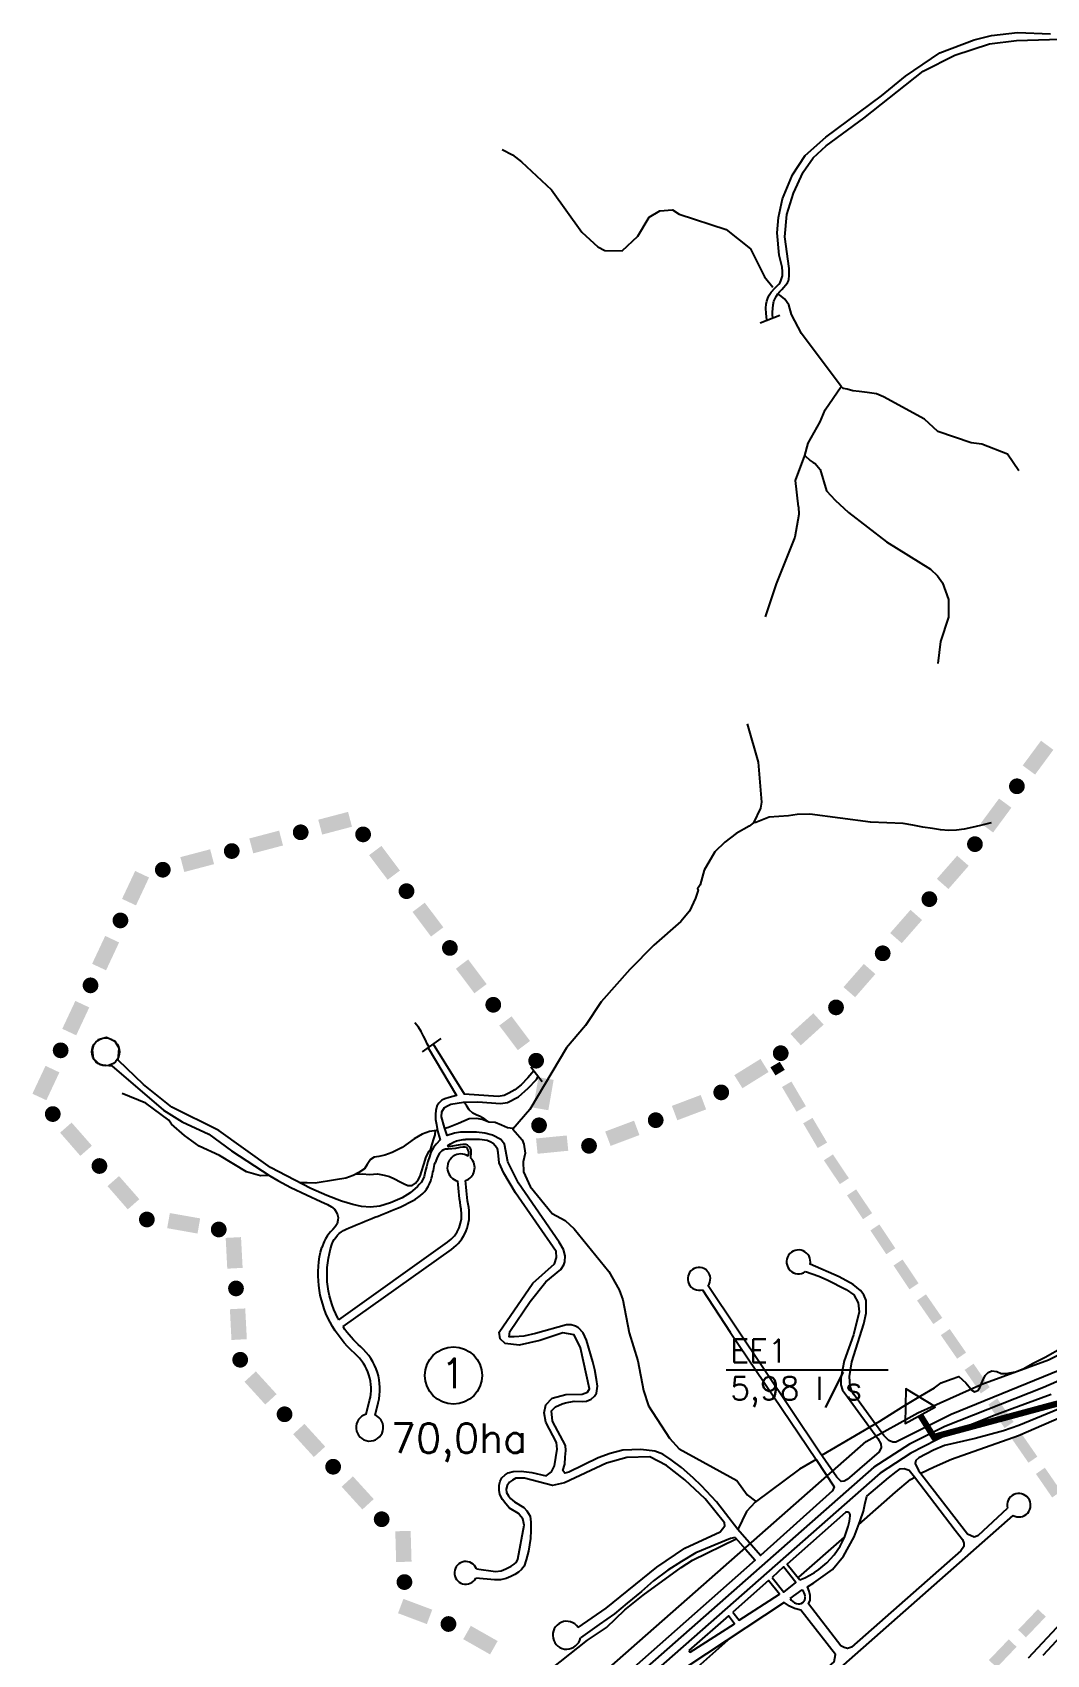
# Model space of a CAD drawing. Extents: x 634485 to 639947, y 7518235 to 7523566.
# Drawn here: x 634485 to 635691, y 7520031 to 7521960 of the extents above; entities that cross this region are included whole.
import ezdxf
from ezdxf.enums import TextEntityAlignment as Align

# ---------------------------------------------------------------- set-up
doc = ezdxf.new("R2010")
doc.units = 0
doc.header["$LTSCALE"] = 80
doc.header["$MEASUREMENT"] = 0
doc.linetypes.add('HIDDEN', pattern=[0.375, 0.25, -0.125])
for name, color, linetype in [('ESTACAO', 5, 'CONTINUOUS'), ('LIMITE-BACIA', 3, 'CONTINUOUS'), ('LIMITE-PROJETO', 1, 'CONTINUOUS'), ('RIO', 4, 'CONTINUOUS'), ('RODOVIA', 1, 'CONTINUOUS'), ('RUA', 7, 'CONTINUOUS'), ('TEXTO', 5, 'CONTINUOUS'), ('TEXTO2', 5, 'CONTINUOUS')]:
    doc.layers.add(name, color=color, linetype=linetype)
doc.styles.get("Standard").update_dxf_attribs({"font": 'ROMANSBR.shx', "height": 3})

# ---------------------------------------------------------------- blocks, each defined once
blk = doc.blocks.new('R')
at = {"layer": 'LIMITE-PROJETO', "const_width": 18.7}
blk.add_lwpolyline([(-75.2, 0.3, 1), (-93.9, 0.4, 1)], format="xyb", close=True, dxfattribs=at)
at = {"layer": 'LIMITE-PROJETO'}
blk.add_solid([(36.9, 17.7), (36.6, -18.8), (-36.4, 18.3), (-36.6, -18.3)], dxfattribs=at)
blk = doc.blocks.new('R1')
at = {"layer": 'LIMITE-BACIA', "xscale": 0.5, "yscale": 0.5, "zscale": 0.5}
blk.add_blockref('R', (0, 0.3), dxfattribs=at)

msp = doc.modelspace()

# ---------------------------------------------------------------- linework, layer by layer
at = {"layer": 'ESTACAO', "linetype": 'HIDDEN', "const_width": 7.5, "flags": 128}
msp.add_lwpolyline([(635540.9, 7520315.8), (635557, 7520290), (635701.9, 7520329.1), (635755.8, 7520340.2), (635789.3, 7520342.8), (635823, 7520341.4), (635849.5, 7520338.7), (635898.9, 7520323.1), (635927.5, 7520316.8), (635949.4, 7520316.4), (635962.4, 7520323.9), (635968.4, 7520332.8), (635969.5, 7520348.7), (635964.7, 7520383.7), (635967.3, 7520401.7), (635971.7, 7520413), (635985.1, 7520420.4), (635985.1, 7520420.4), (635985.1, 7520420.4), (636000.7, 7520413.7), (636018.2, 7520394), (636032.7, 7520370.7), (636042.7, 7520362.5), (636068.3, 7520357.3), (636102.9, 7520356.9), (636151.5, 7520360.9), (636169.8, 7520367.5), (636192.1, 7520379.2), (636232.5, 7520410.2), (636256.9, 7520433.7), (636312.7, 7520499), (636361.5, 7520563.7), (636378.6, 7520586), (636389, 7520598.3), (636414.7, 7520620.9), (636444.2, 7520642.1), (636469, 7520653.4), (636493.1, 7520664), (636517.9, 7520679), (636542.1, 7520695.6), (636582.9, 7520731.7)], dxfattribs=at)
at = {"layer": 'ESTACAO'}
msp.add_lwpolyline([(635558.9, 7520325.7), (635523.8, 7520347.1), (635522.8, 7520305.9)], close=True, dxfattribs=at)
at = {"layer": 'LIMITE-BACIA'}
for points in [[(635379.8, 7520726.5), (635368.7, 7520719.9), (635373.8, 7520736.1), (635362.7, 7520729.5)], [(635404.9, 7520683.3), (635393.8, 7520676.7), (635387.7, 7520712.6), (635376.5, 7520706.1)], [(635430.1, 7520640.1), (635419, 7520633.5), (635412.8, 7520669.4), (635401.7, 7520662.9)], [(635456, 7520597.7), (635445.3, 7520590.6), (635437, 7520626), (635426.3, 7520618.9)], [(635483.6, 7520556.1), (635472.9, 7520548.9), (635464.7, 7520584.4), (635453.9, 7520577.2)], [(635511.2, 7520514.4), (635500.5, 7520507.2), (635492.3, 7520542.7), (635481.6, 7520535.5)], [(635538.9, 7520472.7), (635528.1, 7520465.5), (635519.9, 7520501), (635509.2, 7520493.8)], [(635567.1, 7520431.6), (635556.5, 7520424.2), (635547.7, 7520459.6), (635537.1, 7520452.2)], [(635595.4, 7520390.3), (635584.8, 7520383), (635576, 7520418.3), (635565.4, 7520411)], [(635623.6, 7520349.1), (635613, 7520341.8), (635604.3, 7520377.1), (635593.7, 7520369.7)], [(635651.9, 7520307.9), (635641.3, 7520300.5), (635632.5, 7520335.8), (635621.9, 7520328.5)], [(635680.2, 7520266.6), (635669.6, 7520259.3), (635660.8, 7520294.6), (635650.2, 7520287.3)], [(635708.4, 7520225.4), (635697.8, 7520218), (635689.1, 7520253.4), (635678.5, 7520246)], [(635666.7, 7520051.7), (635657.3, 7520060.6), (635690.2, 7520076.3), (635680.9, 7520085.2)], [(635631.9, 7520015.7), (635622.6, 7520024.7), (635655.5, 7520040.4), (635646.2, 7520049.3)]]:
    msp.add_solid(points, dxfattribs=at)
at = {"layer": 'LIMITE-PROJETO', "const_width": 9.35}
for points in [[(635083.3, 7520732.8, 1), (635084.9, 7520742, 1)], [(634511.2, 7520678.2, 1), (634507.2, 7520669.7, 1)], [(635092.2, 7520661, 1), (635082.9, 7520660.1, 1)]]:
    msp.add_lwpolyline(points, format="xyb", close=True, dxfattribs=at)
at = {"layer": 'LIMITE-PROJETO'}
for points in [[(634500.6, 7520731.3), (634517.1, 7520723.5), (634485, 7520698.1), (634501.6, 7520690.4)], [(635098.6, 7520678.5), (635080.6, 7520681.6), (635104.9, 7520714.6), (635086.9, 7520717.7)], [(635120.5, 7520648.5), (635122.3, 7520630.3), (635084, 7520644.9), (635085.8, 7520626.7)], [(634997.4, 7520049.5), (635006.4, 7520065.4), (635029.3, 7520031.4), (635038.3, 7520047.3)]]:
    msp.add_solid(points, dxfattribs=at)
at = {"layer": 'RIO'}
for points in [[(635043.8, 7521821), (635055.8, 7521814.7), (635066.8, 7521806.3), (635102.5, 7521772.8), (635138.6, 7521722.6), (635157.3, 7521705.2), (635165.7, 7521700.8), (635186.5, 7521700.5), (635205, 7521717.9), (635218.5, 7521740.3), (635231.2, 7521748), (635246.2, 7521749.2), (635254, 7521744.1), (635310.1, 7521725.7), (635339.2, 7521702.8), (635355.6, 7521669.5), (635365.4, 7521657.1)], [(635396.3, 7521396), (635392.7, 7521427.5), (635403.5, 7521457.2), (635407.7, 7521471.8), (635421.9, 7521496.9), (635427.8, 7521511.3), (635446.7, 7521539.1), (635399.6, 7521602.3), (635387.8, 7521624.9), (635384.6, 7521636.3), (635380, 7521642.8), (635375.6, 7521646.6), (635371.7, 7521649.2)], [(635658.2, 7521438.9), (635644.7, 7521458.6), (635614.3, 7521470.4), (635601.4, 7521472.3), (635561.7, 7521485.4), (635546, 7521500.2), (635497.2, 7521526.9), (635488.7, 7521530.3), (635477.6, 7521532), (635468.2, 7521533.3), (635460.9, 7521533.9), (635453.8, 7521535.9), (635449.5, 7521536.8), (635446.7, 7521539.1)], [(635403.5, 7521457.2), (635409.9, 7521451), (635413.5, 7521448.7), (635416.1, 7521447.5), (635421.9, 7521440.2), (635429.3, 7521415.2), (635439.8, 7521404), (635455.5, 7521389.4), (635500.8, 7521354.5), (635553.3, 7521321.7), (635561.6, 7521314.1), (635567.2, 7521305.7), (635574.7, 7521286), (635574.6, 7521264.7), (635564.9, 7521235.8), (635561.9, 7521209.8)], [(635396.3, 7521396), (635396.5, 7521386.7), (635391.7, 7521360.1), (635369.6, 7521304.3), (635356.6, 7521265.3)], [(635334.9, 7521137.8), (635348.3, 7521092.3), (635352.2, 7521044.7), (635351.1, 7521037.6), (635342.4, 7521020.2)], [(634957, 7520753.6), (634954.5, 7520757.3), (634952.5, 7520762.2), (634950.1, 7520766.7), (634947.5, 7520772.3), (634944.1, 7520777.2), (634940, 7520782.3)], [(635027.3, 7520664.6), (635023, 7520667.9), (635017.6, 7520670.9), (635012.8, 7520673.1), (635008.7, 7520674.9), (635004.3, 7520679), (635001.5, 7520683.5), (634998.6, 7520687.9)], [(634869.4, 7520602.5), (634877.5, 7520602.9), (634885.9, 7520601.9), (634895.5, 7520602.7), (634903.2, 7520601.2), (634909.6, 7520599.8), (634915.6, 7520597), (634922.4, 7520593.2), (634927, 7520590.8), (634931.5, 7520589), (634936.8, 7520589), (634940.5, 7520591.6), (634943.7, 7520595.6), (634946.1, 7520600.2), (634947.6, 7520605.2), (634950.7, 7520614.1), (634953.2, 7520622.9), (634957, 7520629.7), (634958.8, 7520632.7), (634960.5, 7520638.2), (634962.5, 7520644.4), (634964, 7520649.3), (634964.4, 7520654.3)], [(635423.7, 7520268.2), (635493, 7520308.7), (635519.9, 7520325.9), (635541.7, 7520338.9), (635557.9, 7520348.3), (635565.7, 7520354.5), (635577.5, 7520358.8), (635586.8, 7520361.9), (635595.3, 7520354.3), (635599, 7520349.7), (635602.3, 7520345.5), (635605.4, 7520343.7), (635609.3, 7520345.2), (635611.6, 7520348.7), (635614.9, 7520356.3), (635618, 7520363), (635621.7, 7520366.8), (635626.2, 7520368.7), (635631.8, 7520368), (635637.1, 7520365.5), (635643.2, 7520365.3), (635654.3, 7520367.3), (635663.2, 7520371), (635674.3, 7520377.2), (635689.3, 7520384.9), (635710.5, 7520396.6)]]:
    msp.add_lwpolyline(points, dxfattribs=at)
at = {"layer": 'RIO', "linetype": 'CONTINUOUS'}
for points in [[(635625.2, 7521020.1), (635612.6, 7521017), (635602.2, 7521014.7), (635593.1, 7521012.9), (635584.1, 7521011.7), (635574.9, 7521011.2), (635564.8, 7521011.9), (635555.4, 7521013.5), (635544.1, 7521015), (635532.2, 7521017.4), (635520.7, 7521019.6), (635481.9, 7521021.2), (635409.6, 7521030.5), (635394.7, 7521030.1), (635384.2, 7521028.4), (635361.3, 7521027.1), (635345.3, 7521020.6), (635342.4, 7521020.2), (635337.5, 7521016.1), (635321.9, 7521007.5), (635308.4, 7520997.4), (635296.8, 7520985.9), (635283.9, 7520963.9), (635279.1, 7520946.4), (635275.8, 7520941.6), (635276.8, 7520940.3), (635273.6, 7520930.8), (635266.6, 7520915.1), (635256, 7520902.9), (635223.9, 7520874.9), (635195.5, 7520846), (635161.4, 7520807.5), (635142.8, 7520779.1), (635120.1, 7520752.8), (635076.6, 7520679.2), (635056.4, 7520656), (635067.6, 7520643.4), (635069.5, 7520638.3), (635071.2, 7520627.4), (635068.7, 7520617.2), (635069, 7520605.2), (635076.9, 7520587.8), (635103.3, 7520555.8), (635118.7, 7520547.5), (635129.5, 7520537.6), (635170.6, 7520486.8), (635182.7, 7520464.8), (635187, 7520453), (635194.7, 7520413.9), (635205.1, 7520380.4), (635211.8, 7520345.3), (635217.7, 7520327), (635242.5, 7520288.4), (635254.1, 7520275.7), (635322.8, 7520238.3), (635335.1, 7520221.2), (635345, 7520213.5)], [(634765, 7520601), (634756.2, 7520600.6), (634739.6, 7520605.2), (634707.5, 7520624.7), (634683.4, 7520635.9), (634665.9, 7520648.3), (634650.4, 7520661.8), (634647.4, 7520666.6), (634619.9, 7520686.8), (634591.7, 7520698.5)], [(635056.2, 7520656.7), (635050, 7520657.4), (635042.9, 7520660.6), (635035.5, 7520664), (635027.7, 7520664.4), (635019.8, 7520667.4), (635013.2, 7520668.7), (635004.3, 7520668.2), (634991.7, 7520662.9), (634979.7, 7520658), (634975.3, 7520656.9)], [(634966.8, 7520654.7), (634965.7, 7520654.4), (634957.3, 7520653.3), (634948.6, 7520650.2), (634939.1, 7520644.5), (634924.9, 7520634.2), (634912.8, 7520628.3), (634904.1, 7520625.2), (634897.1, 7520623.4), (634891.3, 7520622.5), (634886.9, 7520619.9), (634883.1, 7520614.1), (634879.8, 7520608.8), (634873.1, 7520604.3), (634866.5, 7520601), (634857.8, 7520597.8), (634845.6, 7520595.6), (634821.1, 7520591.8), (634811.9, 7520592.1), (634803.2, 7520592.2)], [(635417.2, 7520263.1), (635397.4, 7520251.8), (635344.4, 7520212.4), (635334.4, 7520201.3), (635323.9, 7520179.8)], [(634886.8, 7519753.2), (634929.4, 7519793.2), (634941.3, 7519806.9), (634947.7, 7519817), (634954.8, 7519829.4), (634959.9, 7519841), (634966.7, 7519850.6), (634974.5, 7519861), (634985.2, 7519872), (634998.1, 7519885.6), (635018.4, 7519906.8), (635044.8, 7519938.4), (635066, 7519979), (635080.1, 7519996.9), (635145.2, 7520048.5), (635167.6, 7520063.4), (635189.7, 7520084.4), (635211.3, 7520101.7), (635256.6, 7520134.9), (635269.9, 7520143.6), (635322.1, 7520168.8)]]:
    msp.add_lwpolyline(points, dxfattribs=at)
at = {"layer": 'RODOVIA', "linetype": 'CONTINUOUS'}
for points in [[(635727.6, 7520366.3), (635687.6, 7520348.6), (635570.1, 7520302.5), (635528, 7520281.4), (635485.9, 7520254.1), (634896.5, 7519735.3)], [(635696.8, 7520340.4), (635665.4, 7520329), (635632, 7520316.7), (635576.1, 7520294.6), (635529.7, 7520270.7), (635493.3, 7520246.9), (634902.6, 7519727.4)]]:
    msp.add_lwpolyline(points, dxfattribs=at)
at = {"layer": 'RUA'}
for p, q in [((635350.6, 7521614.6), (635374.1, 7521623.8)), ((635077.6, 7520730), (635091.4, 7520712.6))]:
    msp.add_line(p, q, dxfattribs=at)
for points in [[(635358.4, 7521618.4), (635357.5, 7521625.8), (635357.1, 7521632.3), (635357.8, 7521636.8), (635358.5, 7521640.4), (635359.8, 7521644.1), (635361.4, 7521647.6), (635363.8, 7521651.4), (635368.3, 7521656.5), (635372.9, 7521660.6), (635374.4, 7521662.6), (635375.2, 7521664.9), (635376.4, 7521668.4), (635376.9, 7521670.6), (635377, 7521673.1), (635377.1, 7521675.7), (635376.5, 7521681), (635373, 7521695.1), (635370.8, 7521721.7), (635372.2, 7521739.9), (635377.2, 7521762.2), (635388.8, 7521790.8), (635403.9, 7521813.9), (635428.7, 7521835.7), (635494.9, 7521884.8), (635523.5, 7521908.3), (635564.4, 7521935.8), (635605.2, 7521951.3), (635625.7, 7521956.5), (635656.4, 7521960.1), (635695.8, 7521958.3)], [(635365.7, 7521620.7), (635365.2, 7521624.4), (635365.1, 7521627.6), (635365.4, 7521631.7), (635365.9, 7521636.2), (635366.7, 7521640.4), (635367.9, 7521643.1), (635369.5, 7521646), (635371.7, 7521649.4), (635373.6, 7521651.7), (635376.2, 7521654.6), (635382.9, 7521662.2), (635384.1, 7521664.8), (635384.7, 7521666.9), (635385.2, 7521670.8), (635385.1, 7521679.5), (635379.7, 7521716.9), (635382.1, 7521743.7), (635390.2, 7521768.9), (635401.5, 7521793.9), (635413.7, 7521811.1), (635429.2, 7521825.4), (635473.8, 7521858.3), (635544.4, 7521914.2), (635581.9, 7521933.1), (635623.3, 7521946.7), (635655.4, 7521950.6), (635707.8, 7521952)], [(634881, 7519760.4), (635045.3, 7519904.9), (635273.6, 7520105.9), (635476.7, 7520284.5), (635538.2, 7520318.8), (635614.2, 7520352.9), (635693.4, 7520381.8), (635743.9, 7520406.6), (635797.4, 7520437.1), (635863.6, 7520479.4), (635946.4, 7520540), (636053.5, 7520625.6), (636115.6, 7520681.5), (636189.8, 7520748.7), (636274.1, 7520825.6), (636368.3, 7520910.3)], [(634948.9, 7520748), (634971.1, 7520763.6)], [(635081.3, 7520725.3), (635074.3, 7520717.2), (635066.2, 7520708.8), (635058.7, 7520702.9), (635051.5, 7520698.9), (635046.2, 7520696.2), (635038.9, 7520694.9), (634998.7, 7520697.4), (634961.8, 7520757.4)], [(634955.6, 7520752.5), (634989.3, 7520696), (634980.8, 7520693.8), (634975.3, 7520692.1), (634972.1, 7520690.3), (634968.3, 7520687), (634966, 7520683.2), (634964.6, 7520678.3), (634964.3, 7520673.9), (634964.4, 7520667.5), (634965.4, 7520661.4), (634966.5, 7520656.2), (634967.6, 7520651.4), (634970.1, 7520643.2)], [(635281.8, 7520465.1), (635314.8, 7520414.7), (635417.2, 7520263.1), (635438.5, 7520230.6), (635436.5, 7520225.9), (635350.8, 7520149.1), (635323.9, 7520179.8), (635298.5, 7520212.9), (635280.8, 7520231.8), (635271, 7520241.4), (635257, 7520253.8), (635244.8, 7520262.7), (635234.9, 7520269.6), (635225.4, 7520273.2), (635208.7, 7520275.2), (635187.3, 7520274.2), (635172.2, 7520270.4), (635157.7, 7520265.3), (635123.1, 7520248.2), (635118.2, 7520247.1), (635115.9, 7520250.2), (635118.2, 7520257.7), (635118.8, 7520265.9), (635119.4, 7520274), (635119, 7520280), (635103.5, 7520308.8), (635102.5, 7520321), (635107, 7520325.9), (635115.2, 7520329.5), (635118.9, 7520330.5), (635129.4, 7520332.5), (635139.7, 7520332), (635144.1, 7520332.6), (635149.5, 7520335), (635153.4, 7520338.6), (635155.8, 7520342), (635156.9, 7520350.3), (635155.7, 7520358.3), (635153.8, 7520369.6), (635151.7, 7520379.4), (635144.1, 7520405.1), (635140, 7520413.7), (635134.6, 7520419.7), (635130.9, 7520421.9), (635125.8, 7520423.5), (635120.1, 7520423.5), (635083.4, 7520413), (635069.5, 7520409.7), (635058, 7520408.9), (635052, 7520409.1), (635052.7, 7520415.5), (635076.8, 7520451), (635095.7, 7520474.5), (635113.6, 7520489.2), (635116.9, 7520494.5), (635118.4, 7520498.3), (635118.6, 7520505.4), (635116.5, 7520512.8), (635111.6, 7520521.5), (635063, 7520591.8), (635050.4, 7520617.2), (635046.5, 7520638.1), (635042, 7520643.8), (635032.1, 7520649), (635023, 7520651.1), (635013.1, 7520652.4), (635002.2, 7520652.6), (634994.3, 7520652.5), (634987, 7520651.3), (634978.4, 7520648.5), (634975, 7520657.8), (634971.7, 7520670.7), (634972.1, 7520676.6), (634975.2, 7520681.6), (634978.7, 7520683.7), (634982.5, 7520685.6), (634997.7, 7520687.9), (635014.6, 7520688.4), (635041.8, 7520686.6), (635050, 7520687.7), (635063.3, 7520694.5), (635074.6, 7520704.7), (635084.4, 7520715), (635086.6, 7520718.6)], [(634970.1, 7520643.2), (634965.1, 7520638.1), (634961.9, 7520634.1), (634959, 7520628.8), (634957.1, 7520623.1), (634955.4, 7520617.7), (634953.5, 7520611), (634952.3, 7520605.5), (634950.8, 7520599.8), (634949.3, 7520596), (634947.4, 7520592.6), (634945, 7520590), (634942.9, 7520587.9)], [(635006.5, 7520621.5), (635007, 7520628.8), (635006.7, 7520631.1), (635006, 7520633), (635004.6, 7520634.9), (635002.6, 7520636.8), (635000.4, 7520637.6), (634997.1, 7520637.8), (634993.8, 7520637.4), (634979.8, 7520635.1), (634979.1, 7520636.4), (634982.1, 7520638.6), (634985.7, 7520640.5), (634989.4, 7520642), (634993.4, 7520642.9), (634997.4, 7520643.6), (635000.2, 7520643.8)], [(635013.1, 7520133.2), (635035.7, 7520129.8), (635042.3, 7520130.6), (635047.9, 7520133.2), (635054.2, 7520136.3), (635058.1, 7520138.6), (635060.6, 7520141.2), (635062.5, 7520144.8), (635069.8, 7520185), (635069.1, 7520189.2), (635068.1, 7520192.8), (635065.9, 7520195.5), (635063, 7520198.8), (635052.4, 7520205.3), (635047.9, 7520210.4), (635044.1, 7520215.6), (635041.1, 7520221.5), (635040, 7520226.9), (635040.2, 7520232.5), (635041.3, 7520237.6), (635043.3, 7520241.2), (635047.1, 7520244.8), (635050.9, 7520247.2), (635056.8, 7520249.1), (635066.2, 7520249.4), (635079.1, 7520247.8), (635096.1, 7520243.8), (635102.2, 7520248.7), (635105.9, 7520255.5), (635109, 7520275.6), (635108.4, 7520283.3), (635095.5, 7520307.6), (635093.7, 7520318.5), (635095.7, 7520328), (635103.1, 7520336.2), (635119.6, 7520340.6), (635138.8, 7520340.8), (635145, 7520343.1), (635147.5, 7520347.4), (635136.9, 7520395.8), (635129.2, 7520411.3), (635115.8, 7520413.8), (635088.6, 7520404.6), (635064.1, 7520399.3), (635047.2, 7520401.2), (635041.2, 7520406.7), (635040.3, 7520414.4), (635080.1, 7520472.9), (635106, 7520495.9), (635108.4, 7520503.4), (635107.8, 7520510.6), (635059.4, 7520580.4), (635045.8, 7520603.6), (635040.2, 7520616.1), (635039, 7520628.1), (635038, 7520632.4), (635035.5, 7520636.1), (635033.1, 7520638.9), (635030.4, 7520640.6), (635025.8, 7520642.4), (635016.7, 7520643.5), (635000.2, 7520643.8)], [(635003.4, 7520624), (635003.9, 7520626.6), (635003.9, 7520629), (635003.3, 7520630.9), (635002.5, 7520632.4), (635001.1, 7520634), (634999.6, 7520634.5), (634997.1, 7520634.6), (634993.2, 7520634.3), (634988.3, 7520633.1), (634983.7, 7520632.5), (634979.6, 7520632.1), (634976.1, 7520632), (634973.9, 7520631.5), (634971.8, 7520630.1), (634969.3, 7520627.3), (634967.7, 7520624.5), (634965.8, 7520621.2), (634963.9, 7520616.1)], [(634767.2, 7520600.4), (634777, 7520595.1), (634792.2, 7520586.7), (634810.9, 7520577.8), (634828.1, 7520570.1), (634836, 7520566.5), (634840.8, 7520563.7), (634844.1, 7520560.9), (634846.4, 7520557.7), (634847.9, 7520554.3), (634848.5, 7520551.1), (634848.4, 7520547.6), (634847.4, 7520543.5), (634845.1, 7520539.9), (634842.4, 7520536.6), (634839.7, 7520533.9), (634837.5, 7520531.7), (634835.4, 7520528.9), (634833.5, 7520525.6), (634832, 7520522.5), (634829.1, 7520515.3)], [(635404.3, 7520486.6), (635420.3, 7520481.2), (635430.4, 7520476.7), (635453, 7520465.3), (635462.1, 7520458.9), (635467.2, 7520449.6), (635468.1, 7520438.7), (635461.6, 7520411.5), (635450.5, 7520380.6), (635446.4, 7520360), (635446.6, 7520352.1), (635448.6, 7520345.5), (635454.2, 7520337.7), (635490.5, 7520288.1), (635494, 7520281.9), (635494.3, 7520277.4), (635492.1, 7520272.1), (635454.1, 7520239.2), (635450.3, 7520237.5), (635446.7, 7520237.2), (635441.6, 7520242.1), (635421.2, 7520271.9), (635288.5, 7520469.8)], [(635706.9, 7520369.3), (635577.7, 7520316.6), (635512, 7520283.9), (635508.2, 7520283.6), (635503.4, 7520285.9), (635497.8, 7520291.7), (635485.3, 7520308.3), (635462.3, 7520339.9), (635459.6, 7520344.6), (635457.4, 7520350.5), (635456.6, 7520362), (635459.7, 7520379.2), (635473.7, 7520424.6), (635476.5, 7520437.2), (635476.7, 7520443.3), (635476.4, 7520452.4), (635474, 7520458.9), (635469.9, 7520464.1), (635461.1, 7520471.2), (635444.5, 7520480.4), (635410, 7520495.3)], [(635757.3, 7520334.7), (635657.9, 7520291.3), (635577.9, 7520263.3), (635557.5, 7520253.9), (635541.6, 7520246.6)], [(635712, 7520325.8), (635658.2, 7520303.5), (635639.8, 7520297.1), (635606.2, 7520288.3), (635569.9, 7520279.8), (635556.6, 7520274.3), (635539.3, 7520265.2), (635535.8, 7520262.1), (635534.8, 7520258.4), (635538.9, 7520250.1), (635597, 7520174.8), (635605.2, 7520171.4), (635610, 7520173.1), (635644.7, 7520205.4)], [(635134.1, 7520063.5), (635167.2, 7520086.5), (635227.5, 7520135), (635261.1, 7520157.6), (635302.9, 7520177.1), (635308.6, 7520184.3), (635308, 7520187.7), (635285.1, 7520216.3), (635261, 7520239), (635239.1, 7520256.1), (635219.4, 7520266.4), (635192, 7520265.7), (635167.8, 7520258.9), (635118, 7520235.3), (635103.5, 7520232.3), (635070.3, 7520241), (635064.6, 7520241.1), (635060, 7520240.8), (635056, 7520238.7), (635052.3, 7520236.3), (635049.8, 7520232.4), (635048.3, 7520228), (635049, 7520224), (635051.1, 7520220), (635053.4, 7520216.7), (635058.2, 7520212.9), (635069.6, 7520206.1), (635073.1, 7520202), (635076.8, 7520195.7), (635077.8, 7520188.6), (635077.8, 7520178.8), (635077.2, 7520169.1), (635075.1, 7520154.3), (635072.4, 7520144), (635070, 7520136.5), (635066.7, 7520132.4), (635063.2, 7520129.3), (635058.9, 7520126.6), (635054, 7520123.9), (635048.4, 7520121.6), (635041.6, 7520119.9), (635034.4, 7520119.9), (635012.3, 7520122)], [(635669.7, 7520027.3), (635709.1, 7520069.3), (635754.9, 7520122.3), (635787.6, 7520153.8), (635813.6, 7520176.4), (635851.5, 7520203.8), (635896.9, 7520230.4), (635926.7, 7520243.7), (635975.5, 7520258.8), (636000, 7520262.3), (636019.4, 7520261.1), (636049.7, 7520255.6), (636077.7, 7520244.6), (636098.2, 7520233.5), (636114, 7520222.3), (636132.2, 7520205.2), (636148.3, 7520183.7), (636159.7, 7520161.9)], [(635469.5, 7520190.4), (635473.6, 7520201.9), (635475.2, 7520209.6), (635477.4, 7520219.7), (635503.1, 7520241.4), (635512.2, 7520248.5), (635517.2, 7520251.9), (635521.9, 7520252.4), (635527.8, 7520250.6), (635534.2, 7520242.6), (635582.5, 7520179.2), (635591.2, 7520168.2), (635592.8, 7520163.7), (635592.7, 7520159.8), (635589.1, 7520154.7), (635459, 7520040.2), (635454.5, 7520038.5), (635450.4, 7520039.7), (635446.3, 7520041.6), (635408.2, 7520091.4), (635409.8, 7520095.8), (635409.8, 7520101.5), (635408.9, 7520106.6), (635406.7, 7520111.9), (635414.4, 7520116.7), (635425.6, 7520124.3), (635436.5, 7520132.5), (635449.7, 7520148.4), (635462.4, 7520171.3), (635469.5, 7520190.4)], [(635467.7, 7520185.7), (635511.6, 7520224.4), (635529.4, 7520239.3), (635534.6, 7520242)], [(636047.2, 7520244.2), (636033.6, 7520246.6), (636016.9, 7520248.6), (635995.8, 7520249.6), (635976.8, 7520248), (635959, 7520244.9), (635941.4, 7520239.4), (635919.1, 7520230.2), (635900.1, 7520221.1), (635878.1, 7520209.5), (635857.7, 7520196.8), (635839.3, 7520183.9), (635823.2, 7520171.1), (635808.1, 7520159.2), (635788.7, 7520142.2), (635767.4, 7520121.1), (635743.6, 7520094.6), (635724.4, 7520071), (635707.6, 7520052.6), (635686.6, 7520030.1)], [(635651.2, 7520196.7), (635184.4, 7519785)], [(635451.9, 7520200.2), (635382.7, 7520138.9), (635397.6, 7520120.1)], [(635320.6, 7520170.4), (635332.9, 7520156.5), (635344.7, 7520143.6), (634891, 7519742.4)], [(635320.6, 7520170.4), (635315.1, 7520169.4), (635273.9, 7520152.2), (635256.9, 7520142), (635240.6, 7520131.6), (635223.6, 7520119), (635209.4, 7520106.1), (635192.2, 7520092.5), (635177.1, 7520079.7), (635159.1, 7520067.1), (635136.7, 7520051.1)], [(635396.7, 7520123.2), (635450.7, 7520170.8)], [(635317.9, 7520081.8), (635325.7, 7520072), (635373.5, 7520102.9), (635360.4, 7520119.4), (635317.9, 7520081.8)], [(635364.8, 7520122.8), (635378.5, 7520105.5), (635393, 7520117), (635378.4, 7520135.5), (635364.8, 7520122.8)], [(635386.1, 7520097.9), (635400.6, 7520108)], [(635265.8, 7520036.1), (635267.3, 7520034.2), (635320.1, 7520067.7), (635312.7, 7520077.1), (635265.8, 7520036.1)], [(635315.4, 7520051.1), (635168.9, 7519921.2)]]:
    msp.add_lwpolyline(points, dxfattribs=at)
at = {"layer": 'RUA', "linetype": 'CONTINUOUS'}
msp.add_lwpolyline([(634942.9, 7520587.9), (634934.2, 7520580.1), (634924.7, 7520574.5), (634911, 7520568.3), (634898.1, 7520564.5), (634887, 7520563.2), (634876.2, 7520564), (634866, 7520566.2), (634852.5, 7520570.3), (634835.1, 7520577), (634816.3, 7520585.5), (634768.3, 7520610.3), (634706.6, 7520654.4), (634650.7, 7520682.2), (634617.3, 7520709), (634587.1, 7520738.2), (634588.2, 7520752.3), (634583.3, 7520760.2), (634573.3, 7520764.9), (634563.4, 7520762.3), (634557.8, 7520756.1), (634555.9, 7520750.4), (634557.4, 7520740.2), (634565.2, 7520733), (634579.4, 7520731.4), (634640.8, 7520678.6), (634663.2, 7520664.8), (634695, 7520650), (634721.6, 7520630.2), (634767.2, 7520600.4)], dxfattribs=at)
at = {"layer": 'RUA'}
for points in [[(634849.4, 7520429.4, -0.004852), (634848.3, 7520431.4, -0.206826), (634841.3, 7520519, -0.214192), (634858, 7520536.9, -0.003953), (634919.1, 7520562, 0.050387), (634943.5, 7520574.8, 0.189709), (634959.7, 7520597.9, 0.00533), (634963.9, 7520616.1, -0.14114)], [(634849.4, 7520429.4), (634978.7, 7520521.5, 0.287772), (634994.9, 7520560.7, -0.027367), (634991, 7520594.3, -0.027137)], [(634854.4, 7520421.2), (634983.4, 7520513, 0.287772), (635003.9, 7520562.7, -0.027137), (635000.2, 7520594.9, -2.89375)], [(634882, 7520316.9), (634886.1, 7520333.3, 0.280988), (634868.5, 7520389.2, -0.091612), (634839, 7520426.5, -0.190757), (634829.1, 7520515.3, -0.214192)], [(634892.7, 7520316), (634896.3, 7520330.7, 0.280988), (634875.5, 7520397.1, -0.066641), (634854.4, 7520421.2, -0.206826)]]:
    msp.add_lwpolyline(points, format="xyb", dxfattribs=at)
msp.add_lwpolyline([(635195.8, 7519885.4), (635224.4, 7519847.5), (635231.6, 7519843.7), (635238.2, 7519846.1), (635438.6, 7520022.7), (635440.2, 7520031.2), (635398.8, 7520083.9), (635391.5, 7520085.8), (635385.4, 7520088.7), (635379.2, 7520093.3), (635241.1, 7520001.9), (635214.1, 7519985.9), (635165.1, 7519942.7), (635162, 7519937.7), (635162, 7519932.9), (635163, 7519929.2)], close=True, dxfattribs=at)
msp.add_circle((634572.2, 7520747.9), 16.5, dxfattribs=at)
for centre, radius, start, end in [((634994.7, 7520610.2), 16.3, 57.7749, 256.9503), ((634994.7, 7520610.2), 16.3, 289.5404, 43.6137), ((635396.1, 7520498.2), 14.2, 347.9777, 305.0931), ((635277.8, 7520478), 13.5, 322.2985, 287.4232), ((634886.1, 7520301.3), 16.2, 104.7628, 66.1182), ((635658.2, 7520208.8), 14, 239.8224, 194.1687), ((635365.1, 7520207.4), 93.2, 290.468, 353.1878), ((635453.7, 7520196.8), 3.85, 353.1878, 117.79), ((635000.4, 7520128.4), 13.5, 20.7456, 331.738), ((635396.1, 7520099.4), 8.03, 251.499, 7.4122), ((635390.4, 7520098.7), 13.8, 7.4122, 42.5363), ((635397.9, 7520104.7), 13.6, 209.6685, 251.499), ((635120.4, 7520054.2), 16.6, 34.2666, 349.3221)]:
    msp.add_arc(centre, radius, start, end, dxfattribs=at)
at = {"layer": 'TEXTO'}
msp.add_line((635309.9, 7520369.6), (635502.9, 7520369.6), dxfattribs=at)
at = {"layer": 'TEXTO2'}
msp.add_circle((634985.8, 7520363.1), 34.1, dxfattribs=at)

# ---------------------------------------------------------------- block references
at = {"layer": 'LIMITE-PROJETO'}
for p, rotation in [((635681.1, 7521097.6), 53.98174469102209), ((635631.2, 7521028.8), 53.98174469102209), ((634845, 7521019.6), 15.17738546532997), ((634763, 7520997.3), 15.17738546532997), ((634903.6, 7520972.6), 307.3846831618776), ((634681, 7520975.1), 15.17738546532997), ((635579.7, 7520961.2), 49.22450461671442), ((634607.8, 7520942.4), 65.29299328346245), ((634955.2, 7520905.1), 307.3846831618776), ((635524.2, 7520896.8), 49.22450461671442), ((634572.2, 7520865.2), 65.29299328346245), ((635006.8, 7520837.6), 307.3846831618776), ((635468.7, 7520832.5), 49.22450461671442), ((635058.4, 7520770), 307.3846831618776), ((634536.7, 7520787.9), 65.29299328346245), ((635406.4, 7520774.6), 42.62511626841396), ((635340.2, 7520721.9), 32.29620090681476), ((635265.9, 7520681.4), 21.03903402058287), ((634537, 7520644.1), 131.6108068333628), ((635186.6, 7520650.9), 21.03903402058287), ((634593.4, 7520580.5), 131.6108068333628), ((634665, 7520544.2), 170.4034796209688), ((634725.1, 7520508.8), 93.38432441698986), ((634730.1, 7520424), 93.38432441698986), ((634756.5, 7520348.3), 132.7924645840208), ((634814.3, 7520285.9), 132.7924645840208), ((634872, 7520223.5), 132.7924645840208), ((634926.4, 7520159.7), 92.09949352216671), ((634940.3, 7520082.6), 159.802847549313)]:
    msp.add_blockref('R1', p, dxfattribs=dict(at, rotation=rotation))

# ---------------------------------------------------------------- texts
at = {"layer": 'TEXTO'}
for s, p in [('EE1', (635314.9, 7520378.6)), ('5,98 l/s', (635314.9, 7520334.1))]:
    msp.add_text(s, height=27.5, dxfattribs=at).set_placement(p)
at = {"layer": 'TEXTO2'}
msp.add_text('1', height=35, dxfattribs=at).set_placement((634985.6, 7520348.1), align=Align.CENTER)
msp.add_text('70,0ha', height=35, dxfattribs=at).set_placement((634911.3, 7520271))

doc.saveas('drawing.dxf')
